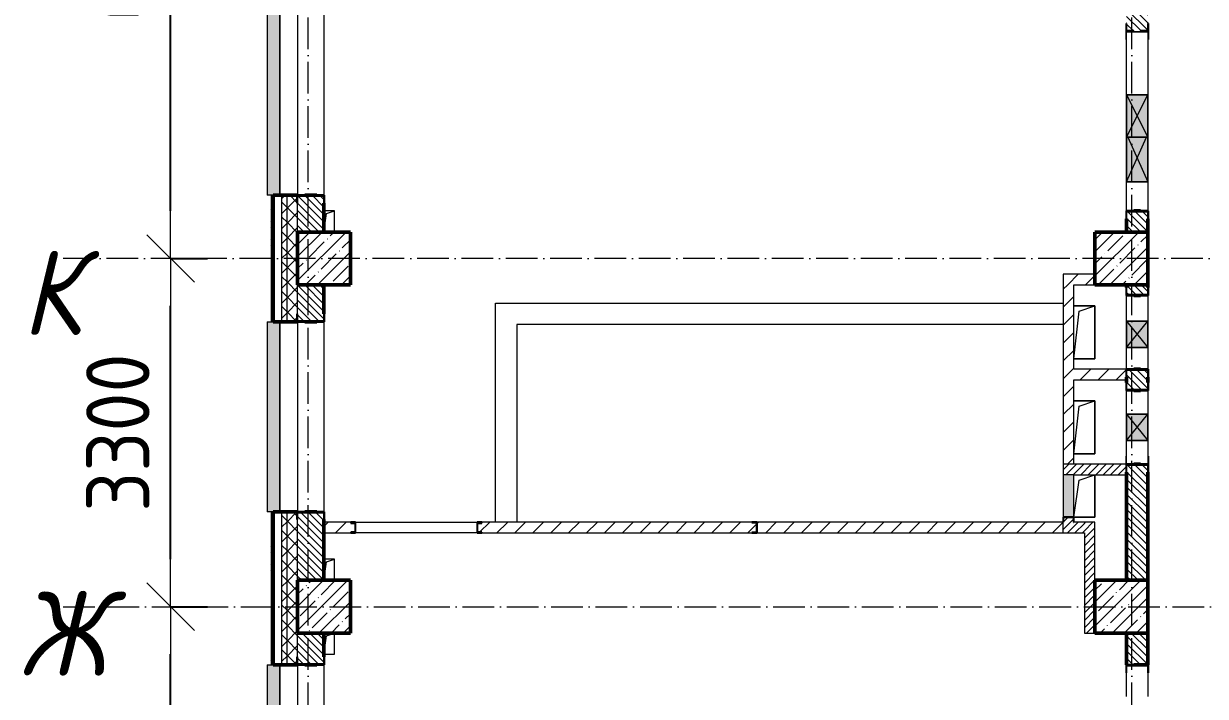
# Model space of a CAD drawing. Header units: millimetres. Extents: x 2294 to 908349, y -83289 to 219220.
# Drawn here: x 2519 to 13708, y 19356 to 25731 of the extents above; entities that cross this region are included whole.
import ezdxf

# ---------------------------------------------------------------- set-up
doc = ezdxf.new("R2010")
doc.units = ezdxf.units.MM
doc.linetypes.add('50_200_ШТРИХ_1Т_ш5_п1_п1_', pattern=[700, 500, -100, 0, -100])
for name, color, linetype, lineweight in [('A-____-____-DIMS', 7, 'Continuous', 9), ('A-DETL-GENF-OTLN', 7, 'Continuous', 9), ('A-FLOR-____-OTLN', 7, 'Continuous', 9), ('A-GENM-____-MCUT', 7, 'Continuous', 25), ('A-GENM-____-OTLN', 7, 'Continuous', 9), ('A-GENM-____-OTLN-1', 7, 'Continuous', 25), ('A-GLAZ-____-OTLN', 7, 'Continuous', 9), ('A-WALL-____-MCUT-2', 7, 'Continuous', 50), ('A-WALL-____-MCUT-3', 7, 'Continuous', 9), ('A-WALL-____-OTLN', 7, 'Continuous', 9), ('A-WALL-____-PATT-1', 7, 'Continuous', 9), ('A-WALL-FNSH-MCUT-1', 7, 'Continuous', 9), ('I-WALL-____-OTLN', 7, 'Continuous', 9), ('S-COLS-____-MCUT', 7, 'Continuous', 50), ('S-COLS-____-OTLN', 7, 'Continuous', 9), ('S-GRID-____-IDEN', 7, 'Continuous', 9), ('S-GRID-____-OTLN-1', 7, '50_200_ШТРИХ_1Т_ш5_п1_п1_', 9)]:
    doc.layers.add(name, color=color, linetype=linetype, lineweight=lineweight)
doc.layers.add('A-GLAZ-____-OTLN-1', color=7, linetype='Continuous', lineweight=9, true_color=0xc0c0c0)
doc.styles.add('ISOCPEUR_I', font='isocpeui.ttf', dxfattribs={"width": 0.9, "height": 2.5})
doc.styles.add('СПДС', font='isocpeur.ttf', dxfattribs={"width": 0.9})
doc.dimstyles.new('Размера А3', dxfattribs={"dimtxt": 800, "dimasz": 450, "dimexe": 350, "dimexo": 100, "dimgap": 200, "dimtad": 1, "dimdec": 0, "dimrnd": 10, "dimzin": 0, "dimdsep": 46, "dimtxsty": 'СПДС', "dimblk": 'ARROWHEAD_6', "dimcen": 1, "dimclrd": 5, "dimclre": 5, "dimclrt": 5, "dimazin": 0, "dimtfac": 1, "dimtdec": 0, "dimtmove": 2, "dimatfit": 3, "dimfxl": 1, "dimtolj": 1, "dimtzin": 0, "dimarcsym": 0})
pattern_1 = [(135, (7562.787, 6025.276), (-35.35534, -35.35534), [])]
pattern_2 = [(45, (7562.79, 6025.28), (-70.71068, 70.71068), []), (135, (7562.79, 6025.28), (-70.71068, -70.71068), [])]
pattern_3 = [(45, (7562.79, 6025.28), (-84.8528, 84.8528), [])]
pattern_4 = [(45, (7562.787, 6025.276), (-35.35534, 35.35534), [])]

# ---------------------------------------------------------------- blocks, each defined once
blk = doc.blocks.new('BSC_Колонна _Прямоугольная - 500х500-V45-АР1_План отверстий 2 этажа в осях 1-64_А-ГГ')
at = {"layer": 'S-COLS-____-OTLN'}
h = blk.add_hatch(dxfattribs=at)
h.set_pattern_fill('FP_74', color=256, style=0, pattern_type=2)
h.set_pattern_definition([(45, (2200, -17481.04), (-114.0493, 114.0493), []), (45, (2314.05, -17481.04), (-114.0493, 114.0493), [201.612, -40.322, 3.353, -36.97])])
h.paths.add_polyline_path([(-250, -250), (250, -250), (250, 250), (-250, 250)], flags=0)
at = {"layer": 'S-COLS-____-MCUT'}
for p, q in [((250, 250), (-250, 250)), ((-250, 250), (-250, -250)), ((250, -250), (250, 250)), ((-250, -250), (250, -250))]:
    blk.add_line(p, q, dxfattribs=at)
blk = doc.blocks.new('BSC_Колонна _Прямоугольная - 500х500-V47-АР1_План отверстий 2 этажа в осях 1-64_А-ГГ')
at = {"layer": 'S-COLS-____-OTLN'}
h = blk.add_hatch(dxfattribs=at)
h.set_pattern_fill('FP_76', color=256, style=0, pattern_type=2)
h.set_pattern_definition([(45, (-5350, -17481.04), (-114.0493, 114.0493), []), (45, (-5235.95, -17481.04), (-114.0493, 114.0493), [201.613, -40.323, 3.353, -36.97])])
h.paths.add_polyline_path([(-250, -250), (250, -250), (250, 250), (-250, 250)], flags=0)
at = {"layer": 'S-COLS-____-MCUT'}
for p, q in [((250, 250), (-250, 250)), ((-250, 250), (-250, -250)), ((250, -250), (250, 250)), ((-250, -250), (250, -250))]:
    blk.add_line(p, q, dxfattribs=at)
blk = doc.blocks.new('BSC_Колонна _Прямоугольная - 500х500-V100-АР1_План отверстий 2 этажа в осях 1-64_А-ГГ')
at = {"layer": 'S-COLS-____-OTLN'}
h = blk.add_hatch(dxfattribs=at)
h.set_pattern_fill('FP_129', color=256, style=0, pattern_type=2)
h.set_pattern_definition([(45, (2200, -14181.04), (-114.0493, 114.0493), []), (45, (2314.05, -14181.04), (-114.0493, 114.0493), [201.612, -40.322, 3.353, -36.97])])
h.paths.add_polyline_path([(-250, -250), (250, -250), (250, 250), (-250, 250)], flags=0)
at = {"layer": 'S-COLS-____-MCUT'}
for p, q in [((250, 250), (-250, 250)), ((-250, 250), (-250, -250)), ((250, -250), (250, 250)), ((-250, -250), (250, -250))]:
    blk.add_line(p, q, dxfattribs=at)
blk = doc.blocks.new('Фахверк_СКБ_Уголок - 250_2700-27497298-АР1_План отверстий 2 этажа в осях 1-64_А-ГГ')
at = {"layer": 'A-GENM-____-MCUT'}
for p, q in [((200, 181), (125, 181)), ((125, 181), (125, 106)), ((131, 106), (131, 175)), ((131, 175), (200, 175)), ((200, 175), (200, 181)), ((125, 106), (131, 106)), ((131, -6), (125, -6)), ((125, -6), (125, -81)), ((125, -81), (200, -81)), ((131, -75), (131, -6)), ((200, -75), (131, -75)), ((200, -81), (200, -75))]:
    blk.add_line(p, q, dxfattribs=at)
blk = doc.blocks.new('154_Стойка_СКБ_Швеллер - СМ-2180_100-28318692-АР1_План отверстий 2 этажа в осях 1-64_А-ГГ')
at = {"layer": 'A-GENM-____-MCUT'}
for p, q in [((171, 50), (125, 50)), ((125, 50), (125, -50)), ((129.5, 42.4), (171, 42.4)), ((129.5, -42.4), (129.5, 42.4)), ((171, 42.4), (171, 50)), ((125, -50), (171, -50)), ((171, -42.4), (129.5, -42.4)), ((171, -50), (171, -42.4))]:
    blk.add_line(p, q, dxfattribs=at)
blk = doc.blocks.new('154_Стойка_СКБ_Уголок - СМ-2180_200-28268025-АР1_План отверстий 2 этажа в осях 1-64_А-ГГ')
at = {"layer": 'A-GENM-____-MCUT'}
for p, q in [((125, 156), (125, 81)), ((200, 156), (125, 156)), ((131, 81), (131, 150)), ((131, 150), (200, 150)), ((200, 150), (200, 156)), ((125, 81), (131, 81)), ((131, 19), (125, 19)), ((125, 19), (125, -56)), ((131, -50), (131, 19)), ((125, -56), (200, -56)), ((200, -50), (131, -50)), ((200, -56), (200, -50))]:
    blk.add_line(p, q, dxfattribs=at)
blk = doc.blocks.new('Фахверк_СКБ_Уголок - 200_3960_зеркало-28268689-АР1_План отверстий 2 этажа в осях 1-64_А-ГГ')
at = {"layer": 'A-GENM-____-MCUT'}
for p, q in [((200, 156), (125, 156)), ((125, 156), (125, 81)), ((131, 81), (131, 150)), ((131, 150), (200, 150)), ((200, 150), (200, 156)), ((125, 81), (131, 81)), ((131, 19), (125, 19)), ((125, 19), (125, -56)), ((131, -50), (131, 19)), ((125, -56), (200, -56)), ((200, -50), (131, -50)), ((200, -56), (200, -50))]:
    blk.add_line(p, q, dxfattribs=at)
blk = doc.blocks.new('Фахверк_СКБ_Уголок - 200_3960-28268576-АР1_План отверстий 2 этажа в осях 1-64_А-ГГ')
at = {"layer": 'A-GENM-____-MCUT'}
for p, q in [((200, 156), (125, 156)), ((125, 156), (125, 81)), ((131, 81), (131, 150)), ((131, 150), (200, 150)), ((200, 150), (200, 156)), ((125, 81), (131, 81)), ((131, 19), (125, 19)), ((125, 19), (125, -56)), ((131, -50), (131, 19)), ((125, -56), (200, -56)), ((200, -50), (131, -50)), ((200, -56), (200, -50))]:
    blk.add_line(p, q, dxfattribs=at)
blk = doc.blocks.new('Стойка_Влож_Уголок_Опорный - Уголок-28213941-АР1_План отверстий 2 этажа в осях 1-64_А-ГГ')
at = {"layer": 'A-GENM-____-OTLN'}
for p, q in [((-212, -6), (-212, 0)), ((0, 0), (0, -6)), ((-212, -75), (-212, -6)), ((-212, -6), (-206, -6)), ((-212, -75), (-206, -75)), ((-6, -6), (0, -6)), ((-6, -75), (0, -75)), ((0, -6), (0, -75))]:
    blk.add_line(p, q, dxfattribs=at)
blk = doc.blocks.new('154_Стойка_СКБ_Уголок - СМ-2180_200-28435403-АР1_План отверстий 2 этажа в осях 1-64_А-ГГ')
at = {"layer": 'A-GENM-____-MCUT'}
for p, q in [((125, 156), (125, 81)), ((200, 156), (125, 156)), ((131, 81), (131, 150)), ((131, 150), (200, 150)), ((200, 150), (200, 156)), ((125, 81), (131, 81)), ((131, 19), (125, 19)), ((125, 19), (125, -56)), ((131, -50), (131, 19)), ((125, -56), (200, -56)), ((200, -50), (131, -50)), ((200, -56), (200, -50))]:
    blk.add_line(p, q, dxfattribs=at)
blk = doc.blocks.new('Стойка_Влож_Уголок - Уголок-28268052-АР1_План отверстий 2 этажа в осях 1-64_А-ГГ')
at = {"layer": 'A-GENM-____-MCUT'}
for p, q in [((6, 0), (0, 0)), ((6, -69), (6, 0)), ((0, -75), (75, -75)), ((75, -69), (6, -69)), ((75, -75), (75, -69))]:
    blk.add_line(p, q, dxfattribs=at)
blk = doc.blocks.new('154_Стойка_СКБ_Уголок - СМ-2480_200-28346303-АР1_План отверстий 2 этажа в осях 1-64_А-ГГ')
at = {"layer": 'A-GENM-____-MCUT'}
for p, q in [((125, 156), (125, 81)), ((200, 156), (125, 156)), ((131, 81), (131, 150)), ((131, 150), (200, 150)), ((200, 150), (200, 156)), ((125, 81), (131, 81)), ((131, 19), (125, 19)), ((125, 19), (125, -56)), ((131, -50), (131, 19)), ((125, -56), (200, -56)), ((200, -50), (131, -50)), ((200, -56), (200, -50))]:
    blk.add_line(p, q, dxfattribs=at)
blk = doc.blocks.new('Стойка_Влож_Полоса боковая - Полоса-28213942-АР1_План отверстий 2 этажа в осях 1-64_А-ГГ')
at = {"layer": 'A-GENM-____-OTLN'}
for p, q in [((-5, 60), (0, 60)), ((-5, -60), (-5, 60)), ((0, 31), (0, -31)), ((0, -60), (-5, -60))]:
    blk.add_line(p, q, dxfattribs=at)
blk = doc.blocks.new('154_Фахверк_СКБ_Швеллер - Тип_100_3960-28318856-АР1_План отверстий 2 этажа в осях 1-64_А-ГГ')
at = {"layer": 'A-GENM-____-MCUT'}
for p, q in [((175, 50), (125, 50)), ((125, 50), (125, -50)), ((128, 47), (175, 47)), ((128, -47), (128, 47)), ((175, 47), (175, 50)), ((125, -50), (175, -50)), ((175, -47), (128, -47)), ((175, -50), (175, -47))]:
    blk.add_line(p, q, dxfattribs=at)
blk = doc.blocks.new('AR_Отверстие Ниша - Лючок-32403310-АР1_План отверстий 2 этажа в осях 1-64_А-ГГ')
at = {"layer": 'A-GLAZ-____-OTLN'}
blk.add_hatch(color=256, dxfattribs=at).paths.add_polyline_path([(200, -50), (200, 50), (-200, 50), (-200, -50)], flags=0)
for p, q in [((200, 50), (-200, 50)), ((-200, 50), (-200, -50)), ((-200, -50), (200, -50))]:
    blk.add_line(p, q, dxfattribs=at)
blk = doc.blocks.new('154_Фахверк_СКБ_Швеллер - Тип_100_3960_зеркало-29769493-АР1_План отверстий 2 этажа в осях 1-64_А-ГГ')
at = {"layer": 'A-GENM-____-MCUT'}
for p, q in [((175, 50), (125, 50)), ((125, 50), (125, -50)), ((128, 47), (175, 47)), ((128, -47), (128, 47)), ((175, 47), (175, 50)), ((125, -50), (175, -50)), ((175, -47), (128, -47)), ((175, -50), (175, -47))]:
    blk.add_line(p, q, dxfattribs=at)
blk = doc.blocks.new('AR_Отверстие прямоугольное _в плите_ - AR_Отверстие прямоугольное _в плите_-30229458-АР1_План отверстий 2 этажа в осях 1-64_А-ГГ')
at = {"layer": 'A-GENM-____-OTLN'}
for p, q in [((100, 250), (-100, 250)), ((-50, 200), (100, 250)), ((100, -250), (100, 250)), ((-100, -250), (-50, 200)), ((-100, -250), (100, -250))]:
    blk.add_line(p, q, dxfattribs=at)
blk = doc.blocks.new('AR_Отверстие прямоугольное _в плите_ - AR_Отверстие прямоугольное _в плите_-30229368-АР1_План отверстий 2 этажа в осях 1-64_А-ГГ')
at = {"layer": 'A-GENM-____-OTLN'}
for p, q in [((-100, -200), (-50, 150)), ((-50, 150), (100, 200)), ((100, -200), (100, 200)), ((-100, -200), (100, -200))]:
    blk.add_line(p, q, dxfattribs=at)
blk = doc.blocks.new('AR_Отверстие прямоугольное _в плите_ - AR_Отверстие прямоугольное _в плите_-V158-АР1_План отверстий 2 этажа в осях 1-64_А-ГГ')
at = {"layer": 'A-GENM-____-OTLN'}
for p, q in [((50, 100), (-50, 100)), ((-50, -100), (-25, 75)), ((-25, 75), (50, 100)), ((50, -100), (50, 100))]:
    blk.add_line(p, q, dxfattribs=at)
blk = doc.blocks.new('AR_Отверстие прямоугольное _в плите_ - AR_Отверстие прямоугольное _в плите_-30510733-АР1_План отверстий 2 этажа в осях 1-64_А-ГГ')
at = {"layer": 'A-GENM-____-OTLN'}
for p, q in [((-50, -100), (-25, 75)), ((-25, 75), (50, 100)), ((50, -100), (50, 100)), ((-50, -100), (50, -100))]:
    blk.add_line(p, q, dxfattribs=at)
blk = doc.blocks.new('Отлив_СКБ - Отлив витража_120_НВФ-31885689-АР1_План отверстий 2 этажа в осях 1-64_А-ГГ')
at = {"layer": 'A-GLAZ-____-OTLN-1'}
for points in [[(1800, 2), (1800, 120), (0, 120), (0, 2), (1103, 2)], [(1103, 0), (1800, 0), (1800, 2), (0, 2), (0, 0)]]:
    blk.add_hatch(color=256, dxfattribs=at).paths.add_polyline_path(points, flags=0)
at = {"layer": 'A-GLAZ-____-OTLN'}
for p, q in [((0, 83), (0, 120)), ((1800, 120), (0, 120)), ((1800, 120), (1800, 83)), ((0, 2), (1800, 2)), ((1800, 0), (0, 0))]:
    blk.add_line(p, q, dxfattribs=at)
blk = doc.blocks.new('AR_Отверстие прямоугольное _в стене__БезПР - AR_Отверстие прямоугольное _в стене__БезПР-36392898-АР1_План отверстий 2 этажа в осях 1-64_А-ГГ')
at = {"layer": 'A-GLAZ-____-OTLN'}
blk.add_hatch(color=256, dxfattribs=at).paths.add_polyline_path([(-125, -100), (125, -100), (125, 100), (-125, 100)], flags=0)
at = {"layer": 'A-DETL-GENF-OTLN'}
for p, q in [((-125, -100), (-125, 100)), ((-125, 100), (125, 100)), ((125, 100), (-125, -100)), ((-125, 100), (125, -100)), ((125, 100), (-125, 100)), ((-125, 100), (-125, -100)), ((125, 100), (125, -100)), ((125, -100), (125, 100)), ((125, -100), (-125, -100)), ((-125, -100), (125, -100))]:
    blk.add_line(p, q, dxfattribs=at)
blk = doc.blocks.new('AR_Отверстие прямоугольное _в стене_ - AR_Отверстие прямоугольное _в стене__ОВ-36891978-АР1_План отверстий 2 этажа в осях 1-64_А-ГГ')
at = {"layer": 'A-GLAZ-____-OTLN'}
blk.add_hatch(color=256, dxfattribs=at).paths.add_polyline_path([(-225, -100), (200, -100), (200, 100), (-225, 100)], flags=0)
at = {"layer": 'A-DETL-GENF-OTLN'}
for p, q in [((-225, -100), (-225, 100)), ((-225, 100), (200, 100)), ((-225, 100), (200, -89)), ((200, 100), (-225, 100)), ((-225, 100), (-225, -100)), ((200, 89), (-225, -100)), ((200, -100), (-225, -100)), ((-225, -100), (200, -100))]:
    blk.add_line(p, q, dxfattribs=at)
blk = doc.blocks.new('AR_Отверстие прямоугольное _в стене__БезПР - AR_Отверстие прямоугольное _в стене__БезПР-36428632-АР1_План отверстий 2 этажа в осях 1-64_А-ГГ')
at = {"layer": 'A-GLAZ-____-OTLN'}
blk.add_hatch(color=256, dxfattribs=at).paths.add_polyline_path([(-200, -100), (200, -100), (200, 100), (-200, 100)], flags=0)
at = {"layer": 'A-DETL-GENF-OTLN'}
for p, q in [((-200, -100), (-200, 100)), ((-200, 100), (200, 100)), ((200, 100), (-200, -100)), ((-200, 100), (200, -100)), ((200, 100), (-200, 100)), ((-200, 100), (-200, -100)), ((200, 100), (200, -100)), ((200, -100), (200, 100)), ((200, -100), (-200, -100)), ((-200, -100), (200, -100))]:
    blk.add_line(p, q, dxfattribs=at)
at = {"layer": 'A-GLAZ-____-OTLN'}
blk.add_line((200, 100), (-200, 100), dxfattribs=at)
blk = doc.blocks.new('2floor')
at = {"layer": 'A-WALL-____-PATT-1'}
h = blk.add_hatch(dxfattribs=at)
h.set_pattern_fill('FP_3', color=256, style=0, pattern_type=2)
h.set_pattern_definition([(45, (7562.79, 6025.28), (-85.5366, 85.5366), []), (45, (7619.81, 6025.28), (-85.5366, 85.5366), [])])
h.paths.add_polyline_path([(4863, 15541), (4883, 15541), (4883, 17856), (4863, 17856), (4863, 17081)], flags=0)
h.paths.add_polyline_path([(4883, 19656), (4883, 21106), (4863, 21106), (4863, 19656)], flags=0)
h.paths.add_polyline_path([(4883, 22906), (4883, 24106), (4863, 24106), (4863, 22906)], flags=0)
h.paths.add_polyline_path([(4863, 25906), (4883, 25906), (4883, 27106), (4863, 27106)], flags=0)
h.paths.add_polyline_path([(4883, 28906), (4883, 30106), (4863, 30106), (4863, 28906)], flags=0)
h.paths.add_polyline_path([(4883, 31906), (4883, 32831), (4863, 32831), (4863, 31906)], flags=0)
h = blk.add_hatch(dxfattribs=at)
h.set_pattern_fill('FP_1', color=256, style=0, pattern_type=2)
h.set_pattern_definition(pattern_2)
h.paths.add_polyline_path([(5013, 15541), (5013, 17856), (4963, 17856), (4963, 15541)], flags=0)
h.paths.add_polyline_path([(5013, 19656), (5013, 21106), (4963, 21106), (4963, 19656)], flags=0)
h.paths.add_polyline_path([(5013, 22906), (5013, 24106), (4963, 24106), (4963, 22906)], flags=0)
h.paths.add_polyline_path([(4963, 25906), (5013, 25906), (5013, 27106), (4963, 27106)], flags=0)
h.paths.add_polyline_path([(5013, 28906), (5013, 30106), (4963, 30106), (4963, 28906)], flags=0)
h.paths.add_polyline_path([(5013, 31906), (5013, 32756), (4963, 32756), (4963, 31906)], flags=0)
h = blk.add_hatch(dxfattribs=at)
h.set_pattern_fill('FP_1', color=256, style=0, pattern_type=2)
h.set_pattern_definition(pattern_2)
h.paths.add_polyline_path([(5013, 15541), (5113, 15541), (5113, 17781), (5107, 17781), (5107, 17856), (5013, 17856), (5013, 15556)], flags=0)
h.paths.add_polyline_path([(5107, 19656), (5107, 19731), (5113, 19731), (5113, 21031), (5107, 21031), (5107, 21106), (5013, 21106), (5013, 19656)], flags=0)
h.paths.add_polyline_path([(5107, 22906), (5107, 22981), (5113, 22981), (5113, 24031), (5107, 24031), (5107, 24106), (5013, 24106), (5013, 22906)], flags=0)
h.paths.add_polyline_path([(5013, 25906), (5107, 25906), (5107, 25981), (5113, 25981), (5113, 27031), (5107, 27031), (5107, 27106), (5013, 27106), (5013, 25912)], flags=0)
h.paths.add_polyline_path([(5107, 28906), (5107, 28981), (5113, 28981), (5113, 30031), (5107, 30031), (5107, 30106), (5013, 30106), (5013, 28906)], flags=0)
h.paths.add_polyline_path([(5013, 31906), (5107, 31906), (5107, 31981), (5113, 31981), (5113, 32756), (5013, 32756), (5013, 31912)], flags=0)
h = blk.add_hatch(dxfattribs=at)
h.set_pattern_fill('FP_6', color=256, style=0, pattern_type=2)
h.set_pattern_definition(pattern_1)
h.paths.add_polyline_path([(5113, 23756), (5363, 23756), (5363, 24100), (5294, 24100), (5294, 24106), (5182, 24106), (5182, 24100), (5113, 24100), (5113, 23961)], flags=0)
h.paths.add_polyline_path([(5294, 25906), (5294, 25912), (5363, 25912), (5363, 27100), (5294, 27100), (5294, 27106), (5182, 27106), (5182, 27100), (5113, 27100), (5113, 25912), (5182, 25912), (5182, 25906)], flags=0)
h.paths.add_polyline_path([(5294, 28906), (5294, 28912), (5363, 28912), (5363, 29256), (5113, 29256), (5113, 28912), (5182, 28912), (5182, 28906)], flags=0)
h = blk.add_hatch(dxfattribs=at)
h.set_pattern_fill('FP_6', color=256, style=0, pattern_type=2)
h.set_pattern_definition(pattern_1)
h.paths.add_polyline_path([(13032, 23756), (13163, 23756), (13163, 23950), (13094, 23950), (13094, 23956), (13032, 23956), (13032, 23950), (12963, 23950), (12963, 23756)], flags=0)
h.paths.add_polyline_path([(13094, 25656), (13094, 25662), (13163, 25662), (13163, 26900), (13094, 26900), (13094, 26906), (13032, 26906), (13032, 26900), (12963, 26900), (12963, 25662), (13032, 25662), (13032, 25656)], flags=0)
h.paths.add_polyline_path([(13094, 27806), (13094, 27812), (13163, 27812), (13163, 29256), (12963, 29256), (12963, 27812), (13032, 27812), (13032, 27806)], flags=0)
h = blk.add_hatch(dxfattribs=at)
h.set_pattern_fill('FP_4', color=256, style=0, pattern_type=2)
h.set_pattern_definition(pattern_3)
h.paths.add_polyline_path([(12663, 23256), (12663, 23356), (12363, 23356), (12363, 23256), (12463, 23256)], flags=0)
h = blk.add_hatch(dxfattribs=at)
h.set_pattern_fill('FP_6', color=256, style=0, pattern_type=2)
h.set_pattern_definition(pattern_1)
h.paths.add_polyline_path([(5113, 20456), (5363, 20456), (5363, 21100), (5294, 21100), (5294, 21106), (5182, 21106), (5182, 21100), (5113, 21100), (5113, 20521)], flags=0)
h.paths.add_polyline_path([(5294, 22906), (5294, 22912), (5363, 22912), (5363, 23256), (5113, 23256), (5113, 22912), (5182, 22912), (5182, 22906)], flags=0)
h = blk.add_hatch(dxfattribs=at)
h.set_pattern_fill('FP_4', color=256, style=0, pattern_type=2)
h.set_pattern_definition(pattern_3)
h.paths.add_polyline_path([(12463, 21556), (12463, 23256), (12363, 23256), (12363, 21556)], flags=0)
h = blk.add_hatch(dxfattribs=at)
h.set_pattern_fill('FP_6', color=256, style=0, pattern_type=2)
h.set_pattern_definition(pattern_1)
h.paths.add_polyline_path([(13163, 20456), (13163, 21550), (13094, 21550), (13094, 21556), (13032, 21556), (13032, 21550), (12963, 21550), (12963, 20456)], flags=0)
h.paths.add_polyline_path([(13032, 22256), (13094, 22256), (13094, 22262), (13163, 22262), (13163, 22450), (13094, 22450), (13094, 22456), (13032, 22456), (13032, 22450), (12963, 22450), (12963, 22262), (13032, 22262)], flags=0)
h.paths.add_polyline_path([(13032, 23156), (13094, 23156), (13094, 23162), (13163, 23162), (13163, 23256), (12963, 23256), (12963, 23162), (13032, 23162)], flags=0)
h = blk.add_hatch(dxfattribs=at)
h.set_pattern_fill('FP_4', color=256, style=0, pattern_type=2)
h.set_pattern_definition(pattern_3)
h.paths.add_polyline_path([(12955, 22356), (12963, 22356), (12963, 22381), (12957, 22381), (12957, 22456), (12463, 22456), (12463, 22356), (12851, 22356)], flags=0)
h = blk.add_hatch(dxfattribs=at)
h.set_pattern_fill('FP_5', color=256, style=0, pattern_type=2)
h.set_pattern_definition(pattern_4)
h.paths.add_polyline_path([(12463, 21456), (12963, 21456), (12963, 21481), (12957, 21481), (12957, 21556), (12363, 21556), (12363, 21456)], flags=0)
h = blk.add_hatch(dxfattribs=at)
h.set_pattern_fill('FP_5', color=256, style=0, pattern_type=2)
h.set_pattern_definition(pattern_4)
h.paths.add_polyline_path([(12413, 21006), (12460, 21006), (12460, 21053), (12366, 21053), (12366, 21006)], flags=0)
h = blk.add_hatch(dxfattribs=at)
h.set_pattern_fill('FP_4', color=256, style=0, pattern_type=2)
h.set_pattern_definition(pattern_3)
h.paths.add_polyline_path([(12363, 20906), (12363, 21006), (9463, 21006), (9463, 20906), (11084, 20906)], flags=0)
h.paths.add_polyline_path([(9413, 20906), (9413, 20909), (9460, 20909), (9460, 21003), (9413, 21003), (9413, 21006), (6859, 21005), (6859, 20999), (6817, 20999), (6817, 20914), (6859, 20914), (6859, 20906), (7549, 20906)], flags=0)
h.paths.add_polyline_path([(5363, 20906), (5617, 20906), (5617, 20914), (5658, 20914), (5658, 20999), (5617, 20999), (5617, 21006), (5363, 21006), (5363, 20914)], flags=0)
h = blk.add_hatch(dxfattribs=at)
h.set_pattern_fill('FP_5', color=256, style=0, pattern_type=2)
h.set_pattern_definition(pattern_4)
h.paths.add_polyline_path([(12563, 20906), (12563, 21006), (12363, 21006), (12363, 20906), (12463, 20906)], flags=0)
h = blk.add_hatch(dxfattribs=at)
h.set_pattern_fill('FP_5', color=256, style=0, pattern_type=2)
h.set_pattern_definition(pattern_4)
h.paths.add_polyline_path([(12563, 19956), (12663, 19956), (12663, 21006), (12563, 21006), (12563, 20521)], flags=0)
h = blk.add_hatch(dxfattribs=at)
h.set_pattern_fill('FP_6', color=256, style=0, pattern_type=2)
h.set_pattern_definition(pattern_1)
h.paths.add_polyline_path([(5113, 16056), (5363, 16056), (5362, 17850), (5294, 17850), (5294, 17856), (5182, 17856), (5182, 17850), (5113, 17850), (5113, 17081)], flags=0)
h.paths.add_polyline_path([(5294, 19656), (5294, 19662), (5363, 19662), (5363, 19956), (5113, 19956), (5113, 19662), (5182, 19662), (5182, 19656)], flags=0)
h = blk.add_hatch(dxfattribs=at)
h.set_pattern_fill('FP_6', color=256, style=0, pattern_type=2)
h.set_pattern_definition(pattern_1)
h.paths.add_polyline_path([(13094, 16756), (13094, 16762), (13163, 16762), (13163, 16950), (13094, 16950), (13094, 16956), (13032, 16956), (13032, 16950), (12963, 16950), (12963, 16762), (13032, 16762), (13032, 16756)], flags=0)
h.paths.add_polyline_path([(13032, 17656), (13094, 17656), (13094, 17662), (13163, 17662), (13163, 18500), (13094, 18500), (13094, 18506), (13032, 18506), (13032, 18500), (12963, 18500), (12963, 17662), (13032, 17662)], flags=0)
h.paths.add_polyline_path([(13094, 19656), (13163, 19656), (13163, 19956), (12963, 19956), (12963, 19656), (13032, 19656)], flags=0)
at = {"layer": 'S-COLS-____-OTLN'}
h = blk.add_hatch(dxfattribs=at)
h.set_pattern_fill('FP_25', color=256, style=0, pattern_type=2)
h.set_pattern_definition([(45, (7562.79, 6025.28), (-114.0493, 114.0493), []), (45, (7676.84, 6025.28), (-114.0493, 114.0493), [201.612, -40.322, 3.353, -36.97])])
h.paths.add_polyline_path([(12663, 19956), (13163, 19956), (13163, 20456), (12663, 20456)], flags=0)
at = {"layer": 'A-FLOR-____-OTLN'}
for p, q in [((12463, 23056), (12663, 23056)), ((12663, 23056), (12663, 22556)), ((12663, 22556), (12463, 22556)), ((12463, 22156), (12663, 22156)), ((12663, 22156), (12663, 21656)), ((12663, 21656), (12463, 21656)), ((12663, 21456), (12663, 21056)), ((12663, 21056), (12463, 21056))]:
    blk.add_line(p, q, dxfattribs=at)
at = {"layer": 'A-WALL-____-MCUT-2'}
for p, q in [((5107, 24106), (4883, 24106)), ((4883, 24106), (4883, 22906)), ((5294, 24106), (5182, 24106)), ((5363, 23756), (5363, 24031)), ((13094, 23956), (13032, 23956)), ((12963, 23881), (12963, 23756)), ((13163, 23756), (13163, 23881)), ((5363, 22981), (5363, 23256)), ((12963, 23256), (12963, 23231)), ((13163, 23231), (13163, 23256)), ((13032, 23156), (13094, 23156)), ((4883, 22906), (5107, 22906)), ((5182, 22906), (5294, 22906)), ((12963, 22331), (12963, 22381)), ((13094, 22456), (13032, 22456)), ((13163, 22331), (13163, 22381)), ((13032, 22256), (13094, 22256)), ((13094, 21556), (13032, 21556)), ((12963, 21481), (12963, 20456)), ((13163, 20456), (13163, 21481)), ((5107, 21106), (4883, 21106)), ((4883, 21106), (4883, 19656)), ((5294, 21106), (5182, 21106)), ((5363, 20456), (5363, 21031)), ((12963, 20456), (13163, 20456)), ((5363, 19731), (5363, 19956)), ((13163, 19956), (12963, 19956)), ((12963, 19956), (12963, 19656)), ((13163, 19656), (13163, 19956)), ((4883, 19656), (5107, 19656)), ((5182, 19656), (5294, 19656)), ((13032, 19656), (13094, 19656))]:
    blk.add_line(p, q, dxfattribs=at)
at = {"layer": 'A-WALL-____-MCUT-3'}
for p, q in [((4963, 22906), (4963, 24106)), ((5013, 22906), (5013, 24106)), ((5113, 23756), (5113, 24031)), ((5113, 22981), (5113, 23256)), ((4963, 19656), (4963, 21106)), ((5013, 19656), (5013, 21106)), ((5113, 20456), (5113, 21031)), ((5113, 19731), (5113, 19956))]:
    blk.add_line(p, q, dxfattribs=at)
at = {"layer": 'A-WALL-____-OTLN'}
for p, q in [((5113, 25906), (5113, 24106)), ((5363, 25906), (5363, 24106)), ((5113, 22906), (5113, 21106)), ((5363, 22906), (5363, 21106)), ((5113, 19656), (5113, 17856)), ((5363, 19656), (5363, 17856))]:
    blk.add_line(p, q, dxfattribs=at)
at = {"layer": 'A-WALL-FNSH-MCUT-1'}
for p, q in [((4863, 24106), (4863, 22906)), ((4883, 24106), (4863, 24106)), ((12663, 23356), (12363, 23356)), ((12363, 23356), (12363, 21456)), ((12463, 23256), (12663, 23256)), ((12463, 22456), (12463, 23256)), ((4863, 22906), (4883, 22906)), ((12957, 22456), (12463, 22456)), ((12463, 22356), (12963, 22356)), ((12463, 21556), (12463, 22356)), ((12957, 21556), (12363, 21556)), ((12463, 21456), (12963, 21456)), ((4863, 21106), (4863, 19656)), ((4883, 21106), (4863, 21106)), ((5617, 21006), (5363, 21006)), ((9413, 21006), (6859, 21006)), ((12363, 21006), (9463, 21006)), ((12363, 20906), (12363, 21006)), ((12663, 21006), (12463, 21006)), ((12663, 19956), (12663, 21006)), ((5363, 20906), (5617, 20906)), ((6859, 20906), (9413, 20906)), ((9463, 20906), (12563, 20906)), ((12563, 20906), (12563, 19956)), ((12563, 19956), (12663, 19956)), ((4863, 19656), (4883, 19656))]:
    blk.add_line(p, q, dxfattribs=at)
at = {"layer": 'I-WALL-____-OTLN'}
for p, q in [((12963, 25056), (12963, 25656)), ((13163, 25656), (13163, 25056)), ((12963, 23956), (12963, 24231)), ((13163, 24231), (13163, 23956)), ((6988, 21006), (6988, 23081)), ((6988, 23081), (12363, 23081)), ((12963, 22911), (12963, 23156)), ((13163, 23156), (13163, 22911)), ((7188, 22881), (7188, 21006)), ((12363, 22881), (7188, 22881)), ((12963, 22456), (12963, 22661)), ((13163, 22661), (13163, 22456)), ((12963, 22031), (12963, 22256)), ((13163, 22256), (13163, 22031)), ((12963, 21556), (12963, 21781)), ((13163, 21781), (13163, 21556)), ((5663, 21006), (6813, 21006)), ((6813, 20906), (5663, 20906)), ((12963, 19356), (12963, 19581)), ((13163, 19581), (13163, 19356))]:
    blk.add_line(p, q, dxfattribs=at)
at = {"layer": 'S-COLS-____-MCUT'}
for p, q in [((13163, 20456), (12663, 20456)), ((12663, 20456), (12663, 19956)), ((13163, 19956), (13163, 20456)), ((12663, 19956), (13163, 19956))]:
    blk.add_line(p, q, dxfattribs=at)
at = {"layer": 'A-GENM-____-OTLN'}
for name, p in [('Стойка_Влож_Уголок_Опорный - Уголок-28213941-АР1_План отверстий 2 этажа в осях 1-64_А-ГГ', (13169, 25656)), ('AR_Отверстие прямоугольное _в плите_ - AR_Отверстие прямоугольное _в плите_-V158-АР1_План отверстий 2 этажа в осях 1-64_А-ГГ', (5413, 23856)), ('AR_Отверстие прямоугольное _в плите_ - AR_Отверстие прямоугольное _в плите_-30229458-АР1_План отверстий 2 этажа в осях 1-64_А-ГГ', (12563, 22806)), ('AR_Отверстие прямоугольное _в плите_ - AR_Отверстие прямоугольное _в плите_-30229458-АР1_План отверстий 2 этажа в осях 1-64_А-ГГ', (12563, 21906)), ('AR_Отверстие прямоугольное _в плите_ - AR_Отверстие прямоугольное _в плите_-30229368-АР1_План отверстий 2 этажа в осях 1-64_А-ГГ', (12563, 21256)), ('AR_Отверстие прямоугольное _в плите_ - AR_Отверстие прямоугольное _в плите_-V158-АР1_План отверстий 2 этажа в осях 1-64_А-ГГ', (5413, 20556)), ('AR_Отверстие прямоугольное _в плите_ - AR_Отверстие прямоугольное _в плите_-30510733-АР1_План отверстий 2 этажа в осях 1-64_А-ГГ', (5413, 19856))]:
    blk.add_blockref(name, p, dxfattribs=at)
for name, p, rotation in [('Стойка_Влож_Полоса боковая - Полоса-28213942-АР1_План отверстий 2 этажа в осях 1-64_А-ГГ', (13063, 25656), 89.99999999999993), ('Стойка_Влож_Уголок_Опорный - Уголок-28213941-АР1_План отверстий 2 этажа в осях 1-64_А-ГГ', (12957, 21556), 180), ('Стойка_Влож_Уголок - Уголок-28268052-АР1_План отверстий 2 этажа в осях 1-64_А-ГГ', (13094, 19656), 90.00000000000027)]:
    blk.add_blockref(name, p, dxfattribs=dict(at, rotation=rotation))
at = {"layer": 'A-GENM-____-OTLN-1'}
for name, p, rotation in [('154_Стойка_СКБ_Уголок - СМ-2480_200-28346303-АР1_План отверстий 2 этажа в осях 1-64_А-ГГ', (13113, 25531), 89.99999999999991), ('Фахверк_СКБ_Уголок - 250_2700-27497298-АР1_План отверстий 2 этажа в осях 1-64_А-ГГ', (5188, 24231), 269.9999999999999), ('Фахверк_СКБ_Уголок - 200_3960-28268576-АР1_План отверстий 2 этажа в осях 1-64_А-ГГ', (13013, 24081), 269.9999999999999), ('Фахверк_СКБ_Уголок - 200_3960_зеркало-28268689-АР1_План отверстий 2 этажа в осях 1-64_А-ГГ', (13113, 23031), 89.99999999999991), ('Фахверк_СКБ_Уголок - 250_2700-27497298-АР1_План отверстий 2 этажа в осях 1-64_А-ГГ', (5288, 22781), 89.99999999999991), ('Фахверк_СКБ_Уголок - 200_3960-28268576-АР1_План отверстий 2 этажа в осях 1-64_А-ГГ', (13013, 22581), 269.9999999999999), ('Фахверк_СКБ_Уголок - 200_3960_зеркало-28268689-АР1_План отверстий 2 этажа в осях 1-64_А-ГГ', (13113, 22131), 89.99999999999991), ('154_Стойка_СКБ_Уголок - СМ-2180_200-28268025-АР1_План отверстий 2 этажа в осях 1-64_А-ГГ', (13013, 21681), 269.9999999999999), ('Фахверк_СКБ_Уголок - 250_2700-27497298-АР1_План отверстий 2 этажа в осях 1-64_А-ГГ', (5188, 21231), 269.9999999999999), ('154_Фахверк_СКБ_Швеллер - Тип_100_3960_зеркало-29769493-АР1_План отверстий 2 этажа в осях 1-64_А-ГГ', (12413, 21181), 269.9999999999999), ('154_Стойка_СКБ_Швеллер - СМ-2180_100-28318692-АР1_План отверстий 2 этажа в осях 1-64_А-ГГ', (5788, 20956), 180), ('154_Фахверк_СКБ_Швеллер - Тип_100_3960-28318856-АР1_План отверстий 2 этажа в осях 1-64_А-ГГ', (9588, 20956), 180), ('Фахверк_СКБ_Уголок - 250_2700-27497298-АР1_План отверстий 2 этажа в осях 1-64_А-ГГ', (5288, 19531), 89.99999999999991), ('154_Стойка_СКБ_Уголок - СМ-2180_200-28435403-АР1_План отверстий 2 этажа в осях 1-64_А-ГГ', (13013, 19781), 269.9999999999999)]:
    blk.add_blockref(name, p, dxfattribs=dict(at, rotation=rotation))
blk.add_blockref('154_Стойка_СКБ_Швеллер - СМ-2180_100-28318692-АР1_План отверстий 2 этажа в осях 1-64_А-ГГ', (6688, 20956), dxfattribs=at)
at = {"layer": 'A-GLAZ-____-OTLN'}
for name, p, rotation in [('Отлив_СКБ - Отлив витража_120_НВФ-31885689-АР1_План отверстий 2 этажа в осях 1-64_А-ГГ', (4946, 24106), 90), ('AR_Отверстие прямоугольное _в стене__БезПР - AR_Отверстие прямоугольное _в стене__БезПР-36428632-АР1_План отверстий 2 этажа в осях 1-64_А-ГГ', (13063, 24856), 89.99999999999991), ('AR_Отверстие прямоугольное _в стене_ - AR_Отверстие прямоугольное _в стене__ОВ-36891978-АР1_План отверстий 2 этажа в осях 1-64_А-ГГ', (13063, 24456), 89.99999999999991), ('Отлив_СКБ - Отлив витража_120_НВФ-31885689-АР1_План отверстий 2 этажа в осях 1-64_А-ГГ', (4946, 21106), 90), ('AR_Отверстие прямоугольное _в стене__БезПР - AR_Отверстие прямоугольное _в стене__БезПР-36392898-АР1_План отверстий 2 этажа в осях 1-64_А-ГГ', (13063, 22786), 89.99999999999991), ('AR_Отверстие прямоугольное _в стене__БезПР - AR_Отверстие прямоугольное _в стене__БезПР-36392898-АР1_План отверстий 2 этажа в осях 1-64_А-ГГ', (13063, 21906), 89.99999999999991), ('AR_Отверстие Ниша - Лючок-32403310-АР1_План отверстий 2 этажа в осях 1-64_А-ГГ', (12413, 21256), 269.9999999999999), ('Отлив_СКБ - Отлив витража_120_НВФ-31885689-АР1_План отверстий 2 этажа в осях 1-64_А-ГГ', (4946, 17856), 90)]:
    blk.add_blockref(name, p, dxfattribs=dict(at, rotation=rotation))
at = {"layer": 'S-COLS-____-OTLN'}
for name, p in [('BSC_Колонна _Прямоугольная - 500х500-V45-АР1_План отверстий 2 этажа в осях 1-64_А-ГГ', (5363, 23506)), ('BSC_Колонна _Прямоугольная - 500х500-V47-АР1_План отверстий 2 этажа в осях 1-64_А-ГГ', (12913, 23506)), ('BSC_Колонна _Прямоугольная - 500х500-V100-АР1_План отверстий 2 этажа в осях 1-64_А-ГГ', (5363, 20206))]:
    blk.add_blockref(name, p, dxfattribs=at)
blk = doc.blocks.new('ARROWHEAD_6')
at = {"color": 0, "linetype": 'Continuous'}
for p, q in [((-0.5, -0.5), (0.5, 0.5)), ((0, 0), (-1, 0))]:
    blk.add_line(p, q, dxfattribs=at)
blk = doc.blocks.new('*D2754')
at = {"layer": 'A-____-____-DIMS', "color": 0, "lineweight": -2, "transparency": 16777216}
for p, q in [((161926, 20206), (162282, 20206)), ((161932, 16106), (161932, 19756)), ((161926, 15656), (162282, 15656))]:
    blk.add_line(p, q, dxfattribs=at)
at = {"layer": 'Defpoints', "color": 0, "transparency": 16777216}
for p in [(161826, 20206), (161932, 20206), (161826, 15656)]:
    blk.add_point(p, dxfattribs=at)
at = {"layer": 'A-____-____-DIMS', "color": 0, "lineweight": -2, "transparency": 16777216, "xscale": 450, "yscale": 450, "zscale": 450}
for p, rotation in [((161932, 20206), 90), ((161932, 15656), 270)]:
    blk.add_blockref('ARROWHEAD_6', p, dxfattribs=dict(at, rotation=rotation))
at = {"layer": 'A-____-____-DIMS', "color": 0, "transparency": 16777216, "insert": (161432, 17931), "char_height": 600, "attachment_point": 5, "rotation": 90, "style": 'СПДС'}
blk.add_mtext('\\A1;4550', dxfattribs=at)
blk = doc.blocks.new('*D2755')
at = {"layer": 'A-____-____-DIMS', "color": 0, "lineweight": -2, "transparency": 16777216}
for p, q in [((161926, 23506), (162282, 23506)), ((161932, 20656), (161932, 23056)), ((161926, 20206), (162282, 20206))]:
    blk.add_line(p, q, dxfattribs=at)
at = {"layer": 'Defpoints', "color": 0, "transparency": 16777216}
for p in [(161826, 23506), (161932, 23506), (161826, 20206)]:
    blk.add_point(p, dxfattribs=at)
at = {"layer": 'A-____-____-DIMS', "color": 0, "lineweight": -2, "transparency": 16777216, "xscale": 450, "yscale": 450, "zscale": 450}
for p, rotation in [((161932, 23506), 90), ((161932, 20206), 270)]:
    blk.add_blockref('ARROWHEAD_6', p, dxfattribs=dict(at, rotation=rotation))
at = {"layer": 'A-____-____-DIMS', "color": 0, "transparency": 16777216, "insert": (161432, 21856), "char_height": 600, "attachment_point": 5, "rotation": 90, "style": 'СПДС'}
blk.add_mtext('\\A1;3300', dxfattribs=at)
blk = doc.blocks.new('*D2756')
at = {"layer": 'A-____-____-DIMS', "color": 0, "lineweight": -2, "transparency": 16777216}
for p, q in [((161926, 29506), (162282, 29506)), ((161932, 23956), (161932, 29056)), ((161926, 23506), (162282, 23506))]:
    blk.add_line(p, q, dxfattribs=at)
at = {"layer": 'Defpoints', "color": 0, "transparency": 16777216}
for p in [(161826, 29506), (161932, 29506), (161826, 23506)]:
    blk.add_point(p, dxfattribs=at)
at = {"layer": 'A-____-____-DIMS', "color": 0, "lineweight": -2, "transparency": 16777216, "xscale": 450, "yscale": 450, "zscale": 450}
for p, rotation in [((161932, 29506), 90), ((161932, 23506), 270)]:
    blk.add_blockref('ARROWHEAD_6', p, dxfattribs=dict(at, rotation=rotation))
at = {"layer": 'A-____-____-DIMS', "color": 0, "transparency": 16777216, "insert": (161432, 26506), "char_height": 600, "attachment_point": 5, "rotation": 90, "style": 'СПДС'}
blk.add_mtext('\\A1;6000', dxfattribs=at)
blk = doc.blocks.new('3osi')
at = {"layer": 'S-GRID-____-OTLN-1', "color": 251, "ltscale": 0.6, "true_color": 0x636466}
for p, q in [((163233.5, 1542.7), (163233.5, 55906.2)), ((171033.5, 1542.7), (171033.5, 55906.2)), ((192291.2, 23506.3), (160914.7, 23506.3)), ((160914.7, 20206.3), (192291.2, 20206.3))]:
    blk.add_line(p, q, dxfattribs=at)
at = {"layer": 'S-GRID-____-IDEN', "char_height": 800, "attachment_point": 1, "style": 'ISOCPEUR_I'}
for s, insert, width in [('\\fISOCPEUR|b0|i1|c204|p34|;\\W.9;К', (160521.9, 23582.4), 223.671), ('\\fISOCPEUR|b0|i1|c204|p34|;\\W.9;Ж', (160492.9, 20353), 281.392)]:
    blk.add_mtext(s, dxfattribs=dict(at, insert=insert, width=width))
at = {"layer": 'A-____-____-DIMS'}
for base, p1, p2, picture, middle in [((161932.1, 29506.3), (161826, 23506.3), (161826, 29506.3), '*D2756', (161432.1, 26506.3)), ((161932.1, 23506.3), (161826, 20206.3), (161826, 23506.3), '*D2755', (161432.1, 21856.3)), ((161932.1, 20206.3), (161826, 15656.3), (161826, 20206.3), '*D2754', (161432.1, 17931.3))]:
    dim = blk.add_linear_dim(base=base, p1=p1, p2=p2, angle=90, dimstyle='Размера А3', override={"dimtxt": 600, "dimclrd": 0, "dimclre": 0, "dimclrt": 0}, dxfattribs=at)
    dim.commit()
    dim.dimension.update_dxf_attribs({"geometry": picture, "text_midpoint": middle})

msp = doc.modelspace()

# ---------------------------------------------------------------- block references
for name, p in [('3osi', (-158020.7, 0)), ('2floor', (0, 0))]:
    msp.add_blockref(name, p)

doc.saveas('drawing.dxf')
